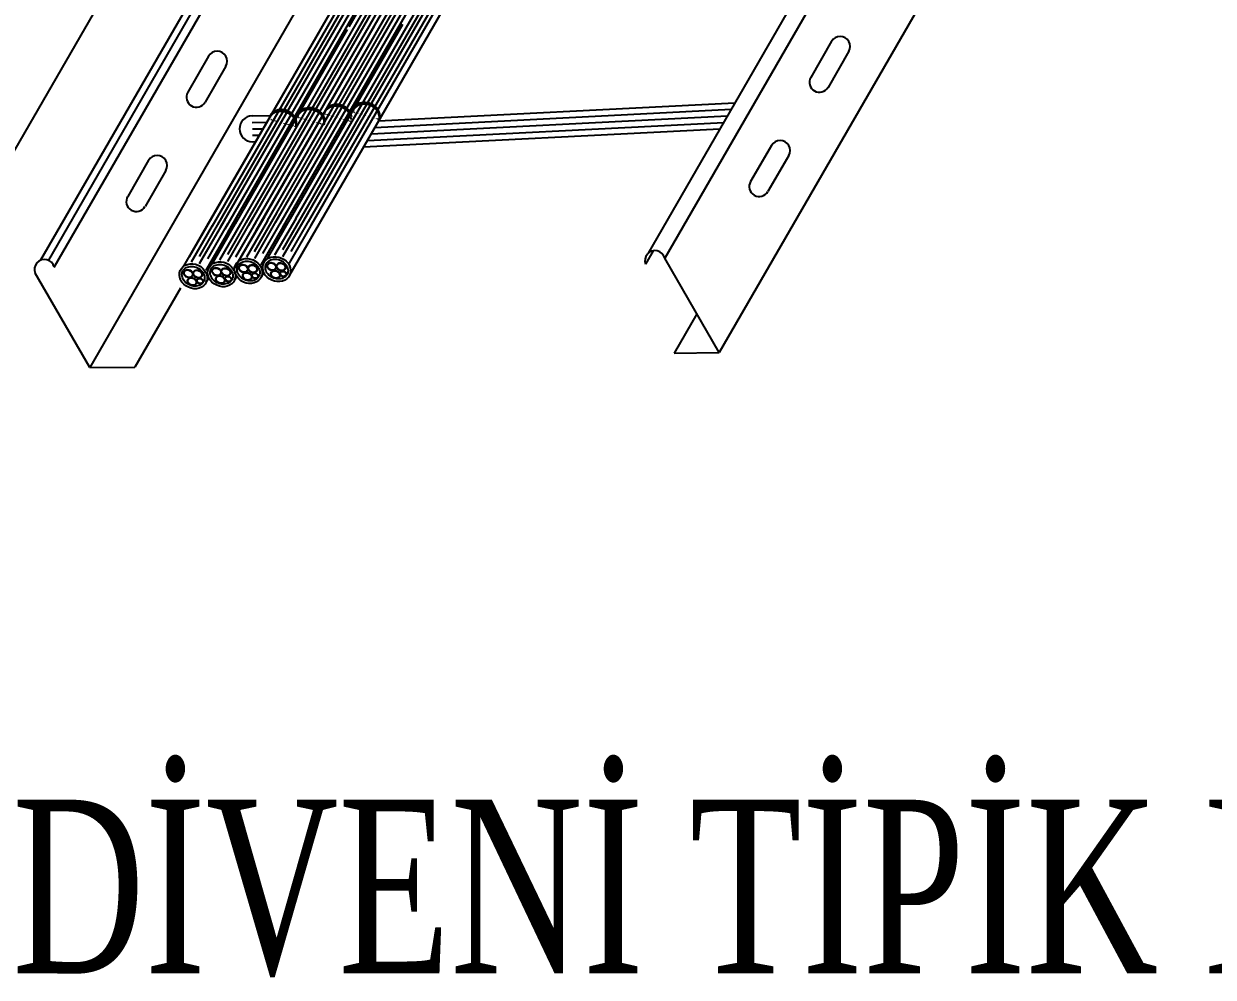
# Model space of a CAD drawing. Header units: millimetres. Extents: x -1335 to 33749, y 2338 to 5277.
# Drawn here: x 32879.3 to 32992.5, y 4174.5 to 4265.2 of the extents above; entities that cross this region are included whole.
import ezdxf

# ---------------------------------------------------------------- set-up
doc = ezdxf.new("R2010")
doc.units = ezdxf.units.MM
doc.layers.add('metraj', color=7, linetype='Continuous')
doc.layers.add('SEMBOL', color=51, linetype='Continuous', lineweight=0)
doc.styles.add('1', font='times.ttf')

msp = doc.modelspace()

# ---------------------------------------------------------------- hatches: boundary and pattern name
at = {"layer": 'metraj', "linetype": 'ByBlock'}
h = msp.add_hatch(dxfattribs=at)
h.set_pattern_fill('ANSI31', color=8, scale=0.024562, angle=30, style=0)
h.set_pattern_definition([(105, (32889.439895, 4401.19379), (-0.07532647, -0.020183667), [])])
edge = h.paths.add_edge_path()
edge.add_line((32902.88, 4256.62), (32902.72, 4256.34))
edge.add_ellipse((32903.97, 4255.87), major_axis=(-1.26, 0.46), ratio=0.85704, start_angle=359.5297, end_angle=368.5068)
edge.add_ellipse((32903.93, 4255.7), major_axis=(-1.26, 0.46), ratio=0.85704, start_angle=188.5068, end_angle=360.1505, ccw=False)
edge.add_ellipse((32903.97, 4255.87), major_axis=(-1.26, 0.46), ratio=0.85704, start_angle=180.1505, end_angle=343.5778)
h = msp.add_hatch(dxfattribs=at)
h.set_pattern_fill('ANSI31', color=8, scale=0.024562, angle=30, style=0)
h.set_pattern_definition([(105, (32892.127805, 4401.38075), (-0.07532647, -0.020183667), [])])
edge = h.paths.add_edge_path()
edge.add_line((32905.57, 4256.8), (32905.41, 4256.53))
edge.add_ellipse((32906.66, 4256.05), major_axis=(-1.26, 0.46), ratio=0.85704, start_angle=359.5297, end_angle=368.5068)
edge.add_ellipse((32906.62, 4255.89), major_axis=(-1.26, 0.46), ratio=0.85704, start_angle=188.5068, end_angle=360.1505, ccw=False)
edge.add_ellipse((32906.66, 4256.05), major_axis=(-1.26, 0.46), ratio=0.85704, start_angle=180.1505, end_angle=343.5778)
h = msp.add_hatch(dxfattribs=at)
h.set_pattern_fill('ANSI31', color=8, scale=0.024562, angle=30, style=0)
h.set_pattern_definition([(105, (32894.68338, 4401.68669), (-0.07532647, -0.020183667), [])])
edge = h.paths.add_edge_path()
edge.add_line((32908.12, 4257.11), (32907.96, 4256.83))
edge.add_ellipse((32909.22, 4256.36), major_axis=(-1.26, 0.46), ratio=0.85704, start_angle=359.5297, end_angle=368.5068)
edge.add_ellipse((32909.17, 4256.2), major_axis=(-1.26, 0.46), ratio=0.85704, start_angle=188.5068, end_angle=360.1505, ccw=False)
edge.add_ellipse((32909.22, 4256.36), major_axis=(-1.26, 0.46), ratio=0.85704, start_angle=180.1505, end_angle=343.5778)
h = msp.add_hatch(dxfattribs=at)
h.set_pattern_fill('ANSI31', color=8, scale=0.024562, angle=30, style=0)
h.set_pattern_definition([(105, (32897.37015, 4401.873), (-0.07532647, -0.020183667), [])])
edge = h.paths.add_edge_path()
edge.add_line((32910.81, 4257.29), (32910.65, 4257.02))
edge.add_ellipse((32911.9, 4256.55), major_axis=(-1.26, 0.46), ratio=0.85704, start_angle=359.5297, end_angle=368.5068)
edge.add_ellipse((32911.86, 4256.38), major_axis=(-1.26, 0.46), ratio=0.85704, start_angle=188.5068, end_angle=360.1505, ccw=False)
edge.add_ellipse((32911.9, 4256.55), major_axis=(-1.26, 0.46), ratio=0.85704, start_angle=180.1505, end_angle=343.5778)

# ---------------------------------------------------------------- linework, layer by layer
for p, q in [((33049.93, 4534.14), (32881.69, 4242.72)), ((33049.19, 4534.13), (32880.94, 4242.71)), ((32882.25, 4242.07), (33050.5, 4533.49)), ((32938.75, 4243.4), (33105.99, 4533.08)), ((33107.84, 4533.09), (32940.31, 4242.91)), ((32895.1, 4243.08), (33061.26, 4530.88)), ((32904.64, 4241.32), (33071.6, 4530.5)), ((33113.03, 4524.11), (32945.5, 4233.93)), ((33034.12, 4522.84), (32865.87, 4231.42)), ((33053.87, 4523.92), (32885.62, 4232.5)), ((32907.62, 4264.76), (32918.53, 4283.66)), ((32910.31, 4264.95), (32921.22, 4283.84)), ((32902.04, 4246.5), (32912.7, 4264.97)), ((32904.72, 4246.69), (32915.39, 4265.16)), ((32896.79, 4246.01), (32907.46, 4264.48)), ((32899.48, 4246.19), (32910.14, 4264.66)), ((32956.17, 4263.54), (32954.19, 4260.11)), ((32896.93, 4262.12), (32894.95, 4258.69)), ((32957.82, 4262.59), (32955.84, 4259.16)), ((32898.58, 4261.17), (32896.6, 4257.74)), ((32912.74, 4255.35), (32946.63, 4257.07)), ((32913.1, 4255.97), (32946.99, 4257.69)), ((32901.08, 4256.45), (32902.83, 4256.47)), ((32901.08, 4255.83), (32902.48, 4255.85)), ((32912.38, 4254.73), (32946.28, 4256.45)), ((32901.09, 4255.22), (32902.12, 4255.23)), ((32911.67, 4253.5), (32945.56, 4255.21)), ((32912.03, 4254.11), (32945.92, 4255.83)), ((32901.1, 4254.61), (32901.76, 4254.62)), ((32901.11, 4253.99), (32901.41, 4254)), ((32950.45, 4253.63), (32948.47, 4250.2)), ((32952.1, 4252.68), (32950.12, 4249.25)), ((32891.21, 4252.22), (32889.23, 4248.79)), ((32892.86, 4251.26), (32890.88, 4247.83)), ((32899.81, 4242.65), (32902.26, 4246.89)), ((32902.5, 4242.83), (32904.95, 4247.08)), ((32894.57, 4242.15), (32897.02, 4246.4)), ((32897.26, 4242.34), (32899.71, 4246.58)), ((32938.5, 4242.33), (32939.25, 4243.62)), ((32945.5, 4233.93), (32940.31, 4242.91)), ((32885.62, 4232.5), (32880.44, 4241.49)), ((32899.4, 4240.83), (32899.6, 4241.17)), ((32901.96, 4241.14), (32902.19, 4241.54)), ((32894.24, 4240.05), (32889.91, 4232.56)), ((32896.71, 4240.64), (32896.94, 4241.05)), ((32943.37, 4237.61), (32941.21, 4233.87)), ((32941.21, 4233.87), (32945.5, 4233.93)), ((32885.62, 4232.5), (32889.91, 4232.56))]:
    msp.add_line(p, q, dxfattribs=at)
at = {"layer": 'metraj', "color": 8, "linetype": 'ByBlock'}
for p, q in [((32901.45, 4245.54), (33065.46, 4529.63)), ((32904, 4245.85), (33068.02, 4529.93)), ((32906.69, 4246.04), (33070.71, 4530.12)), ((32898.76, 4245.36), (33062.78, 4529.44)), ((32899.99, 4246.19), (32921.96, 4284.24)), ((32900.51, 4246.31), (32922.41, 4284.25)), ((32900.76, 4246.06), (32922.75, 4284.15)), ((32902.54, 4246.49), (32924.51, 4284.55)), ((32903.06, 4246.62), (32924.96, 4284.55)), ((32903.31, 4246.36), (32925.31, 4284.46)), ((32903.73, 4246.21), (32925.69, 4284.24)), ((32905.23, 4246.68), (32927.2, 4284.74)), ((32905.75, 4246.8), (32927.65, 4284.74)), ((32906, 4246.55), (32928, 4284.64)), ((32906.42, 4246.39), (32928.38, 4284.42)), ((32897.3, 4246), (32919.27, 4284.06)), ((32897.82, 4246.12), (32919.72, 4284.06)), ((32898.07, 4245.87), (32920.07, 4283.97)), ((32898.49, 4245.71), (32920.45, 4283.75)), ((32901.18, 4245.9), (32923.14, 4283.93)), ((32898.74, 4243.25), (32900.85, 4246.91)), ((32901.3, 4243.56), (32903.41, 4247.22)), ((32901.31, 4242.89), (32903.73, 4247.09)), ((32903.98, 4243.75), (32906.1, 4247.4)), ((32904, 4243.08), (32906.42, 4247.27)), ((32904.77, 4243.54), (32906.69, 4246.86)), ((32895.31, 4242.56), (32897.31, 4246.02)), ((32896.05, 4243.07), (32898.16, 4246.72)), ((32896.07, 4242.4), (32898.49, 4246.59)), ((32896.69, 4241.78), (32899, 4245.78)), ((32896.84, 4242.86), (32898.76, 4246.18)), ((32898, 4242.75), (32900, 4246.2)), ((32898.76, 4242.59), (32901.18, 4246.78)), ((32899.38, 4241.96), (32901.69, 4245.97)), ((32899.53, 4243.04), (32901.45, 4246.37)), ((32900.56, 4243.05), (32902.55, 4246.51)), ((32901.94, 4242.27), (32904.25, 4246.27)), ((32902.08, 4243.35), (32904, 4246.67)), ((32903.24, 4243.24), (32905.24, 4246.7)), ((32904.62, 4242.45), (32906.94, 4246.46))]:
    msp.add_line(p, q, dxfattribs=at)
at = {"layer": 'metraj', "linetype": 'ByBlock'}
for centre, radius, start, end in [((32957, 4263.06), 0.953, 330, 150), ((32897.75, 4261.65), 0.953, 330, 150), ((32955.02, 4259.64), 0.953, 150, 330), ((32895.77, 4258.22), 0.953, 150, 330), ((32901.09, 4255.22), 1.23, 90.7768, 270.7768), ((32951.28, 4253.16), 0.953, 330, 150), ((32892.03, 4251.74), 0.953, 330, 150), ((32949.3, 4249.73), 0.953, 150, 330), ((32890.05, 4248.31), 0.953, 150, 330), ((32939.38, 4242.68), 0.953, 14.1957, 201.6699), ((32881.32, 4241.84), 0.953, 14.1957, 201.6699)]:
    msp.add_arc(centre, radius, start, end, dxfattribs=at)
at = {"layer": 'metraj', "color": 8, "linetype": 'ByBlock'}
for centre, start_param, end_param in [((32903.97, 4255.87), 3.144219, 6.431657), ((32903.93, 4255.7), 3.290065, 6.285812), ((32906.66, 4256.05), 3.144219, 6.431657), ((32906.62, 4255.89), 3.290065, 6.285812), ((32909.22, 4256.36), 3.780894, 6.431657), ((32909.17, 4256.2), 3.825427, 6.285812), ((32911.9, 4256.55), 3.144219, 6.431657), ((32911.86, 4256.38), 3.290065, 6.285812)]:
    msp.add_ellipse(centre, major_axis=(-1.26, 0.46), ratio=0.85704, start_param=start_param, end_param=end_param, dxfattribs=at)
at = {"layer": 'metraj', "linetype": 'ByBlock'}
for centre in [(32895.47, 4241.19), (32898.16, 4241.38), (32900.71, 4241.69), (32903.4, 4241.87)]:
    msp.add_ellipse(centre, major_axis=(-1.24, 0.55), ratio=0.847483, dxfattribs=at)
for points in [[(32897.14, 4241.83), (32897.1, 4241.73), (32897.08, 4241.62), (32897.08, 4241.35), (32897.13, 4241.19), (32897.32, 4240.89), (32897.45, 4240.75), (32897.77, 4240.55), (32897.96, 4240.48), (32898.33, 4240.43), (32898.51, 4240.44), (32898.83, 4240.55), (32898.97, 4240.64), (32899.16, 4240.86), (32899.22, 4241), (32899.25, 4241.29), (32899.22, 4241.45), (32899.08, 4241.77), (32898.96, 4241.92), (32898.66, 4242.16), (32898.47, 4242.24), (32898.1, 4242.33), (32897.9, 4242.33), (32897.56, 4242.25), (32897.41, 4242.17), (32897.23, 4241.99), (32897.18, 4241.92), (32897.14, 4241.83)], [(32899.7, 4242.14), (32899.65, 4242.03), (32899.63, 4241.92), (32899.64, 4241.65), (32899.69, 4241.49), (32899.87, 4241.2), (32900.01, 4241.06), (32900.33, 4240.85), (32900.51, 4240.79), (32900.88, 4240.73), (32901.07, 4240.75), (32901.39, 4240.85), (32901.52, 4240.94), (32901.71, 4241.17), (32901.77, 4241.3), (32901.81, 4241.6), (32901.78, 4241.76), (32901.64, 4242.07), (32901.52, 4242.22), (32901.21, 4242.46), (32901.03, 4242.55), (32900.65, 4242.64), (32900.46, 4242.64), (32900.12, 4242.56), (32899.97, 4242.47), (32899.79, 4242.3), (32899.74, 4242.22), (32899.7, 4242.14)], [(32899.83, 4242.11), (32899.82, 4242.07), (32899.81, 4242.02), (32899.81, 4241.92), (32899.83, 4241.85), (32899.9, 4241.73), (32899.96, 4241.68), (32900.09, 4241.6), (32900.16, 4241.57), (32900.31, 4241.55), (32900.38, 4241.55), (32900.51, 4241.6), (32900.56, 4241.63), (32900.64, 4241.72), (32900.66, 4241.78), (32900.68, 4241.89), (32900.67, 4241.96), (32900.61, 4242.08), (32900.56, 4242.14), (32900.44, 4242.24), (32900.37, 4242.27), (32900.22, 4242.31), (32900.14, 4242.31), (32900, 4242.28), (32899.94, 4242.24), (32899.87, 4242.17), (32899.85, 4242.14), (32899.83, 4242.11)], [(32900.72, 4242.08), (32900.7, 4242.04), (32900.7, 4242), (32900.7, 4241.89), (32900.72, 4241.82), (32900.79, 4241.71), (32900.85, 4241.65), (32900.97, 4241.57), (32901.05, 4241.54), (32901.2, 4241.52), (32901.27, 4241.53), (32901.4, 4241.57), (32901.45, 4241.6), (32901.53, 4241.69), (32901.55, 4241.75), (32901.57, 4241.87), (32901.56, 4241.93), (32901.5, 4242.06), (32901.45, 4242.12), (32901.33, 4242.21), (32901.26, 4242.25), (32901.1, 4242.28), (32901.03, 4242.28), (32900.89, 4242.25), (32900.83, 4242.22), (32900.76, 4242.15), (32900.74, 4242.12), (32900.72, 4242.08)], [(32902.38, 4242.32), (32902.34, 4242.22), (32902.32, 4242.11), (32902.33, 4241.84), (32902.38, 4241.68), (32902.56, 4241.38), (32902.69, 4241.25), (32903.01, 4241.04), (32903.2, 4240.97), (32903.57, 4240.92), (32903.76, 4240.93), (32904.07, 4241.04), (32904.21, 4241.13), (32904.4, 4241.35), (32904.46, 4241.49), (32904.49, 4241.78), (32904.47, 4241.95), (32904.32, 4242.26), (32904.2, 4242.41), (32903.9, 4242.65), (32903.72, 4242.74), (32903.34, 4242.82), (32903.15, 4242.82), (32902.8, 4242.74), (32902.66, 4242.66), (32902.48, 4242.49), (32902.42, 4242.41), (32902.38, 4242.32)], [(32902.52, 4242.3), (32902.5, 4242.25), (32902.49, 4242.21), (32902.5, 4242.1), (32902.52, 4242.04), (32902.59, 4241.92), (32902.64, 4241.87), (32902.77, 4241.78), (32902.85, 4241.75), (32903, 4241.73), (32903.07, 4241.74), (32903.2, 4241.78), (32903.25, 4241.82), (32903.33, 4241.91), (32903.35, 4241.96), (32903.36, 4242.08), (32903.35, 4242.14), (32903.3, 4242.27), (32903.25, 4242.33), (32903.13, 4242.43), (32903.05, 4242.46), (32902.9, 4242.5), (32902.83, 4242.5), (32902.69, 4242.46), (32902.63, 4242.43), (32902.56, 4242.36), (32902.54, 4242.33), (32902.52, 4242.3)], [(32903.41, 4242.27), (32903.39, 4242.23), (32903.38, 4242.18), (32903.39, 4242.07), (32903.41, 4242.01), (32903.48, 4241.89), (32903.53, 4241.84), (32903.66, 4241.76), (32903.74, 4241.73), (32903.88, 4241.71), (32903.96, 4241.71), (32904.09, 4241.75), (32904.14, 4241.79), (32904.22, 4241.88), (32904.24, 4241.93), (32904.25, 4242.05), (32904.24, 4242.12), (32904.18, 4242.24), (32904.14, 4242.3), (32904.02, 4242.4), (32903.94, 4242.43), (32903.79, 4242.47), (32903.71, 4242.47), (32903.58, 4242.44), (32903.52, 4242.4), (32903.45, 4242.33), (32903.42, 4242.3), (32903.41, 4242.27)], [(32894.45, 4241.64), (32894.41, 4241.54), (32894.39, 4241.43), (32894.4, 4241.16), (32894.44, 4241), (32894.63, 4240.7), (32894.76, 4240.57), (32895.08, 4240.36), (32895.27, 4240.29), (32895.64, 4240.24), (32895.83, 4240.26), (32896.14, 4240.36), (32896.28, 4240.45), (32896.47, 4240.67), (32896.53, 4240.81), (32896.56, 4241.1), (32896.54, 4241.27), (32896.39, 4241.58), (32896.27, 4241.73), (32895.97, 4241.97), (32895.79, 4242.06), (32895.41, 4242.14), (32895.21, 4242.14), (32894.87, 4242.06), (32894.72, 4241.98), (32894.55, 4241.81), (32894.49, 4241.73), (32894.45, 4241.64)], [(32894.59, 4241.62), (32894.57, 4241.58), (32894.56, 4241.53), (32894.57, 4241.42), (32894.59, 4241.36), (32894.66, 4241.24), (32894.71, 4241.19), (32894.84, 4241.1), (32894.92, 4241.08), (32895.07, 4241.05), (32895.14, 4241.06), (32895.27, 4241.1), (32895.32, 4241.14), (32895.4, 4241.23), (32895.42, 4241.28), (32895.43, 4241.4), (32895.42, 4241.47), (32895.37, 4241.59), (32895.32, 4241.65), (32895.2, 4241.75), (32895.12, 4241.78), (32894.97, 4241.82), (32894.9, 4241.82), (32894.76, 4241.78), (32894.7, 4241.75), (32894.63, 4241.68), (32894.61, 4241.65), (32894.59, 4241.62)], [(32895.48, 4241.59), (32895.46, 4241.55), (32895.45, 4241.5), (32895.46, 4241.4), (32895.48, 4241.33), (32895.55, 4241.21), (32895.6, 4241.16), (32895.73, 4241.08), (32895.8, 4241.05), (32895.95, 4241.03), (32896.03, 4241.03), (32896.16, 4241.08), (32896.21, 4241.11), (32896.28, 4241.2), (32896.31, 4241.25), (32896.32, 4241.37), (32896.31, 4241.44), (32896.25, 4241.56), (32896.21, 4241.62), (32896.09, 4241.72), (32896.01, 4241.75), (32895.86, 4241.79), (32895.78, 4241.79), (32895.65, 4241.76), (32895.59, 4241.72), (32895.52, 4241.65), (32895.49, 4241.62), (32895.48, 4241.59)], [(32897.28, 4241.8), (32897.26, 4241.76), (32897.25, 4241.72), (32897.26, 4241.61), (32897.28, 4241.55), (32897.35, 4241.43), (32897.4, 4241.37), (32897.53, 4241.29), (32897.6, 4241.26), (32897.75, 4241.24), (32897.83, 4241.25), (32897.95, 4241.29), (32898.01, 4241.33), (32898.08, 4241.42), (32898.11, 4241.47), (32898.12, 4241.59), (32898.11, 4241.65), (32898.05, 4241.78), (32898.01, 4241.84), (32897.89, 4241.93), (32897.81, 4241.97), (32897.66, 4242), (32897.58, 4242), (32897.45, 4241.97), (32897.39, 4241.94), (32897.32, 4241.87), (32897.29, 4241.84), (32897.28, 4241.8)], [(32897.64, 4241.05), (32897.62, 4241.01), (32897.61, 4240.97), (32897.61, 4240.86), (32897.63, 4240.79), (32897.71, 4240.68), (32897.76, 4240.62), (32897.89, 4240.54), (32897.96, 4240.51), (32898.11, 4240.49), (32898.18, 4240.5), (32898.31, 4240.54), (32898.37, 4240.57), (32898.44, 4240.66), (32898.47, 4240.72), (32898.48, 4240.84), (32898.47, 4240.9), (32898.41, 4241.03), (32898.36, 4241.09), (32898.24, 4241.18), (32898.17, 4241.22), (32898.02, 4241.25), (32897.94, 4241.25), (32897.8, 4241.22), (32897.74, 4241.19), (32897.67, 4241.12), (32897.65, 4241.09), (32897.64, 4241.05)], [(32898.17, 4241.78), (32898.15, 4241.73), (32898.14, 4241.69), (32898.14, 4241.58), (32898.16, 4241.52), (32898.24, 4241.4), (32898.29, 4241.35), (32898.42, 4241.26), (32898.49, 4241.23), (32898.64, 4241.21), (32898.72, 4241.22), (32898.84, 4241.26), (32898.9, 4241.3), (32898.97, 4241.39), (32899, 4241.44), (32899.01, 4241.56), (32899, 4241.62), (32898.94, 4241.75), (32898.89, 4241.81), (32898.77, 4241.91), (32898.7, 4241.94), (32898.55, 4241.98), (32898.47, 4241.98), (32898.33, 4241.94), (32898.28, 4241.91), (32898.2, 4241.84), (32898.18, 4241.81), (32898.17, 4241.78)], [(32898.5, 4241.06), (32898.49, 4241.03), (32898.48, 4241), (32898.48, 4240.92), (32898.5, 4240.88), (32898.55, 4240.79), (32898.59, 4240.76), (32898.68, 4240.7), (32898.73, 4240.68), (32898.83, 4240.66), (32898.88, 4240.67), (32898.97, 4240.7), (32899.01, 4240.72), (32899.06, 4240.79), (32899.08, 4240.82), (32899.09, 4240.91), (32899.08, 4240.95), (32899.04, 4241.04), (32899.01, 4241.08), (32898.93, 4241.15), (32898.87, 4241.17), (32898.77, 4241.2), (32898.71, 4241.2), (32898.62, 4241.17), (32898.58, 4241.15), (32898.53, 4241.1), (32898.51, 4241.08), (32898.5, 4241.06)], [(32900.19, 4241.36), (32900.17, 4241.32), (32900.17, 4241.27), (32900.17, 4241.17), (32900.19, 4241.1), (32900.26, 4240.98), (32900.31, 4240.93), (32900.44, 4240.85), (32900.52, 4240.82), (32900.67, 4240.8), (32900.74, 4240.8), (32900.87, 4240.84), (32900.92, 4240.88), (32901, 4240.97), (32901.02, 4241.02), (32901.04, 4241.14), (32901.02, 4241.21), (32900.97, 4241.33), (32900.92, 4241.39), (32900.8, 4241.49), (32900.72, 4241.52), (32900.57, 4241.56), (32900.5, 4241.56), (32900.36, 4241.53), (32900.3, 4241.49), (32900.23, 4241.42), (32900.21, 4241.39), (32900.19, 4241.36)], [(32901.06, 4241.36), (32901.04, 4241.33), (32901.04, 4241.3), (32901.04, 4241.23), (32901.05, 4241.18), (32901.11, 4241.1), (32901.14, 4241.06), (32901.23, 4241), (32901.28, 4240.98), (32901.39, 4240.97), (32901.44, 4240.97), (32901.53, 4241), (32901.57, 4241.03), (32901.62, 4241.09), (32901.64, 4241.13), (32901.65, 4241.21), (32901.64, 4241.26), (32901.6, 4241.35), (32901.57, 4241.39), (32901.48, 4241.45), (32901.43, 4241.48), (32901.32, 4241.5), (32901.27, 4241.5), (32901.17, 4241.48), (32901.13, 4241.46), (32901.08, 4241.41), (32901.07, 4241.39), (32901.06, 4241.36)], [(32902.88, 4241.54), (32902.86, 4241.5), (32902.85, 4241.46), (32902.86, 4241.35), (32902.87, 4241.29), (32902.95, 4241.17), (32903, 4241.11), (32903.13, 4241.03), (32903.2, 4241), (32903.35, 4240.98), (32903.43, 4240.99), (32903.55, 4241.03), (32903.61, 4241.07), (32903.68, 4241.16), (32903.71, 4241.21), (32903.72, 4241.33), (32903.71, 4241.39), (32903.65, 4241.52), (32903.61, 4241.58), (32903.49, 4241.67), (32903.41, 4241.71), (32903.26, 4241.74), (32903.18, 4241.74), (32903.05, 4241.71), (32902.99, 4241.68), (32902.92, 4241.61), (32902.89, 4241.58), (32902.88, 4241.54)], [(32903.74, 4241.55), (32903.73, 4241.52), (32903.72, 4241.49), (32903.73, 4241.41), (32903.74, 4241.37), (32903.79, 4241.29), (32903.83, 4241.25), (32903.92, 4241.19), (32903.97, 4241.17), (32904.08, 4241.16), (32904.13, 4241.16), (32904.22, 4241.19), (32904.25, 4241.22), (32904.31, 4241.28), (32904.32, 4241.32), (32904.33, 4241.4), (32904.33, 4241.44), (32904.29, 4241.53), (32904.25, 4241.57), (32904.17, 4241.64), (32904.12, 4241.66), (32904.01, 4241.69), (32903.96, 4241.69), (32903.86, 4241.67), (32903.82, 4241.64), (32903.77, 4241.59), (32903.75, 4241.57), (32903.74, 4241.55)], [(32894.95, 4240.86), (32894.93, 4240.82), (32894.92, 4240.78), (32894.93, 4240.67), (32894.94, 4240.61), (32895.02, 4240.49), (32895.07, 4240.43), (32895.2, 4240.35), (32895.27, 4240.32), (32895.42, 4240.3), (32895.5, 4240.31), (32895.62, 4240.35), (32895.68, 4240.39), (32895.75, 4240.48), (32895.78, 4240.53), (32895.79, 4240.65), (32895.78, 4240.71), (32895.72, 4240.84), (32895.68, 4240.9), (32895.55, 4240.99), (32895.48, 4241.03), (32895.33, 4241.07), (32895.25, 4241.07), (32895.12, 4241.03), (32895.06, 4241), (32894.99, 4240.93), (32894.96, 4240.9), (32894.95, 4240.86)], [(32895.81, 4240.87), (32895.8, 4240.84), (32895.79, 4240.81), (32895.8, 4240.74), (32895.81, 4240.69), (32895.86, 4240.61), (32895.9, 4240.57), (32895.99, 4240.51), (32896.04, 4240.49), (32896.15, 4240.48), (32896.2, 4240.48), (32896.29, 4240.51), (32896.32, 4240.54), (32896.38, 4240.6), (32896.39, 4240.64), (32896.4, 4240.72), (32896.4, 4240.76), (32896.36, 4240.85), (32896.32, 4240.89), (32896.24, 4240.96), (32896.19, 4240.99), (32896.08, 4241.01), (32896.03, 4241.01), (32895.93, 4240.99), (32895.89, 4240.96), (32895.84, 4240.92), (32895.82, 4240.89), (32895.81, 4240.87)]]:
    msp.add_open_spline(points, degree=3, knots=[0, 0, 0, 0, 0.386312, 0.386312, 0.887779, 0.887779, 1.389246, 1.389246, 1.890713, 1.890713, 2.392181, 2.392181, 2.893648, 2.893648, 3.395115, 3.395115, 3.907615, 3.907615, 4.420114, 4.420114, 4.932614, 4.932614, 5.445113, 5.445113, 5.957613, 5.957613, 6.283185, 6.283185, 6.283185, 6.283185], dxfattribs=at)
at = {"layer": 'metraj', "color": 8, "linetype": 'ByBlock'}
for points, knots in [([(32899.86, 4242.1), (32899.84, 4242.05), (32899.83, 4242), (32899.85, 4241.87), (32899.89, 4241.79), (32900.01, 4241.66), (32900.1, 4241.62), (32900.27, 4241.57), (32900.36, 4241.57), (32900.52, 4241.62), (32900.57, 4241.67), (32900.64, 4241.78), (32900.66, 4241.85), (32900.63, 4242), (32900.59, 4242.07), (32900.47, 4242.2), (32900.38, 4242.24), (32900.2, 4242.29), (32900.11, 4242.28), (32899.96, 4242.23), (32899.91, 4242.19), (32899.87, 4242.12), (32899.86, 4242.11), (32899.86, 4242.1)], [0, 0, 0, 0, 0.503195, 0.503195, 1.13382, 1.13382, 1.764445, 1.764445, 2.39507, 2.39507, 3.025694, 3.025694, 3.656319, 3.656319, 4.286944, 4.286944, 4.917569, 4.917569, 5.548194, 5.548194, 6.178819, 6.178819, 6.283185, 6.283185, 6.283185, 6.283185]), ([(32902.54, 4242.29), (32902.52, 4242.24), (32902.52, 4242.18), (32902.54, 4242.05), (32902.58, 4241.98), (32902.7, 4241.85), (32902.78, 4241.8), (32902.96, 4241.76), (32903.05, 4241.76), (32903.2, 4241.81), (32903.26, 4241.86), (32903.33, 4241.97), (32903.34, 4242.04), (32903.32, 4242.18), (32903.28, 4242.26), (32903.15, 4242.38), (32903.07, 4242.43), (32902.89, 4242.47), (32902.8, 4242.47), (32902.65, 4242.42), (32902.59, 4242.37), (32902.55, 4242.3), (32902.55, 4242.3), (32902.54, 4242.29)], [0, 0, 0, 0, 0.503195, 0.503195, 1.13382, 1.13382, 1.764445, 1.764445, 2.39507, 2.39507, 3.025694, 3.025694, 3.656319, 3.656319, 4.286944, 4.286944, 4.917569, 4.917569, 5.548194, 5.548194, 6.178819, 6.178819, 6.283185, 6.283185, 6.283185, 6.283185]), ([(32903.43, 4242.26), (32903.41, 4242.21), (32903.4, 4242.15), (32903.42, 4242.02), (32903.46, 4241.95), (32903.59, 4241.82), (32903.67, 4241.77), (32903.85, 4241.73), (32903.94, 4241.73), (32904.09, 4241.78), (32904.15, 4241.83), (32904.22, 4241.94), (32904.23, 4242.01), (32904.21, 4242.15), (32904.17, 4242.23), (32904.04, 4242.36), (32903.96, 4242.4), (32903.78, 4242.45), (32903.69, 4242.44), (32903.54, 4242.39), (32903.48, 4242.34), (32903.44, 4242.28), (32903.44, 4242.27), (32903.43, 4242.26)], [0, 0, 0, 0, 0.503195, 0.503195, 1.13382, 1.13382, 1.764445, 1.764445, 2.39507, 2.39507, 3.025694, 3.025694, 3.656319, 3.656319, 4.286944, 4.286944, 4.917569, 4.917569, 5.548194, 5.548194, 6.178819, 6.178819, 6.283185, 6.283185, 6.283185, 6.283185]), ([(32894.61, 4241.61), (32894.59, 4241.56), (32894.59, 4241.5), (32894.61, 4241.37), (32894.64, 4241.3), (32894.77, 4241.17), (32894.85, 4241.12), (32895.03, 4241.08), (32895.12, 4241.08), (32895.27, 4241.13), (32895.33, 4241.18), (32895.4, 4241.29), (32895.41, 4241.36), (32895.39, 4241.5), (32895.35, 4241.58), (32895.22, 4241.7), (32895.14, 4241.75), (32894.96, 4241.8), (32894.87, 4241.79), (32894.72, 4241.74), (32894.66, 4241.69), (32894.62, 4241.63), (32894.62, 4241.62), (32894.61, 4241.61)], [0, 0, 0, 0, 0.503195, 0.503195, 1.13382, 1.13382, 1.764445, 1.764445, 2.39507, 2.39507, 3.025694, 3.025694, 3.656319, 3.656319, 4.286944, 4.286944, 4.917569, 4.917569, 5.548194, 5.548194, 6.178819, 6.178819, 6.283185, 6.283185, 6.283185, 6.283185]), ([(32895.5, 4241.58), (32895.48, 4241.53), (32895.47, 4241.48), (32895.49, 4241.35), (32895.53, 4241.27), (32895.66, 4241.14), (32895.74, 4241.1), (32895.92, 4241.05), (32896.01, 4241.05), (32896.16, 4241.1), (32896.22, 4241.15), (32896.29, 4241.26), (32896.3, 4241.33), (32896.28, 4241.48), (32896.24, 4241.55), (32896.11, 4241.68), (32896.03, 4241.72), (32895.85, 4241.77), (32895.76, 4241.76), (32895.61, 4241.71), (32895.55, 4241.66), (32895.51, 4241.6), (32895.51, 4241.59), (32895.5, 4241.58)], [0, 0, 0, 0, 0.503195, 0.503195, 1.13382, 1.13382, 1.764445, 1.764445, 2.39507, 2.39507, 3.025694, 3.025694, 3.656319, 3.656319, 4.286944, 4.286944, 4.917569, 4.917569, 5.548194, 5.548194, 6.178819, 6.178819, 6.283185, 6.283185, 6.283185, 6.283185]), ([(32897.3, 4241.79), (32897.28, 4241.74), (32897.27, 4241.69), (32897.29, 4241.56), (32897.33, 4241.48), (32897.46, 4241.36), (32897.54, 4241.31), (32897.72, 4241.26), (32897.81, 4241.27), (32897.96, 4241.32), (32898.02, 4241.36), (32898.09, 4241.48), (32898.1, 4241.55), (32898.08, 4241.69), (32898.04, 4241.77), (32897.91, 4241.89), (32897.83, 4241.94), (32897.65, 4241.98), (32897.56, 4241.98), (32897.41, 4241.93), (32897.35, 4241.88), (32897.31, 4241.81), (32897.31, 4241.8), (32897.3, 4241.79)], [0, 0, 0, 0, 0.503195, 0.503195, 1.13382, 1.13382, 1.764445, 1.764445, 2.39507, 2.39507, 3.025694, 3.025694, 3.656319, 3.656319, 4.286944, 4.286944, 4.917569, 4.917569, 5.548194, 5.548194, 6.178819, 6.178819, 6.283185, 6.283185, 6.283185, 6.283185]), ([(32897.66, 4241.04), (32897.64, 4240.99), (32897.63, 4240.94), (32897.65, 4240.81), (32897.69, 4240.73), (32897.81, 4240.61), (32897.9, 4240.56), (32898.07, 4240.51), (32898.17, 4240.52), (32898.32, 4240.57), (32898.37, 4240.61), (32898.44, 4240.73), (32898.46, 4240.79), (32898.43, 4240.94), (32898.39, 4241.01), (32898.27, 4241.14), (32898.18, 4241.19), (32898.01, 4241.23), (32897.91, 4241.23), (32897.77, 4241.17), (32897.71, 4241.13), (32897.67, 4241.06), (32897.66, 4241.05), (32897.66, 4241.04)], [0, 0, 0, 0, 0.503195, 0.503195, 1.13382, 1.13382, 1.764445, 1.764445, 2.39507, 2.39507, 3.025694, 3.025694, 3.656319, 3.656319, 4.286944, 4.286944, 4.917569, 4.917569, 5.548194, 5.548194, 6.178819, 6.178819, 6.283185, 6.283185, 6.283185, 6.283185]), ([(32898.19, 4241.77), (32898.17, 4241.72), (32898.16, 4241.66), (32898.18, 4241.53), (32898.22, 4241.46), (32898.34, 4241.33), (32898.43, 4241.28), (32898.61, 4241.24), (32898.7, 4241.24), (32898.85, 4241.29), (32898.91, 4241.34), (32898.98, 4241.45), (32898.99, 4241.52), (32898.96, 4241.66), (32898.92, 4241.74), (32898.8, 4241.86), (32898.71, 4241.91), (32898.54, 4241.95), (32898.45, 4241.95), (32898.3, 4241.9), (32898.24, 4241.85), (32898.2, 4241.78), (32898.19, 4241.78), (32898.19, 4241.77)], [0, 0, 0, 0, 0.503195, 0.503195, 1.13382, 1.13382, 1.764445, 1.764445, 2.39507, 2.39507, 3.025694, 3.025694, 3.656319, 3.656319, 4.286944, 4.286944, 4.917569, 4.917569, 5.548194, 5.548194, 6.178819, 6.178819, 6.283185, 6.283185, 6.283185, 6.283185]), ([(32898.52, 4241.05), (32898.51, 4241.01), (32898.5, 4240.97), (32898.53, 4240.87), (32898.56, 4240.81), (32898.67, 4240.73), (32898.73, 4240.7), (32898.87, 4240.69), (32898.93, 4240.7), (32899.02, 4240.76), (32899.05, 4240.8), (32899.07, 4240.9), (32899.06, 4240.96), (32899, 4241.06), (32898.95, 4241.11), (32898.82, 4241.17), (32898.75, 4241.18), (32898.63, 4241.15), (32898.58, 4241.12), (32898.54, 4241.07), (32898.53, 4241.06), (32898.52, 4241.05)], [0, 0, 0, 0, 0.570386, 0.570386, 1.257907, 1.257907, 1.945428, 1.945428, 2.632949, 2.632949, 3.32047, 3.32047, 4.007991, 4.007991, 4.695512, 4.695512, 5.383033, 5.383033, 6.070554, 6.070554, 6.283185, 6.283185, 6.283185, 6.283185]), ([(32900.21, 4241.35), (32900.19, 4241.3), (32900.19, 4241.24), (32900.21, 4241.11), (32900.25, 4241.04), (32900.37, 4240.91), (32900.45, 4240.86), (32900.63, 4240.82), (32900.72, 4240.82), (32900.87, 4240.87), (32900.93, 4240.92), (32901, 4241.03), (32901.01, 4241.1), (32900.99, 4241.25), (32900.95, 4241.32), (32900.82, 4241.45), (32900.74, 4241.49), (32900.56, 4241.54), (32900.47, 4241.53), (32900.32, 4241.48), (32900.26, 4241.43), (32900.22, 4241.37), (32900.22, 4241.36), (32900.21, 4241.35)], [0, 0, 0, 0, 0.503195, 0.503195, 1.13382, 1.13382, 1.764445, 1.764445, 2.39507, 2.39507, 3.025694, 3.025694, 3.656319, 3.656319, 4.286944, 4.286944, 4.917569, 4.917569, 5.548194, 5.548194, 6.178819, 6.178819, 6.283185, 6.283185, 6.283185, 6.283185]), ([(32900.75, 4242.07), (32900.72, 4242.02), (32900.72, 4241.97), (32900.74, 4241.84), (32900.78, 4241.76), (32900.9, 4241.64), (32900.98, 4241.59), (32901.16, 4241.54), (32901.25, 4241.55), (32901.4, 4241.6), (32901.46, 4241.64), (32901.53, 4241.76), (32901.54, 4241.82), (32901.52, 4241.97), (32901.48, 4242.04), (32901.35, 4242.17), (32901.27, 4242.22), (32901.09, 4242.26), (32901, 4242.26), (32900.85, 4242.2), (32900.79, 4242.16), (32900.75, 4242.09), (32900.75, 4242.08), (32900.75, 4242.07)], [0, 0, 0, 0, 0.503195, 0.503195, 1.13382, 1.13382, 1.764445, 1.764445, 2.39507, 2.39507, 3.025694, 3.025694, 3.656319, 3.656319, 4.286944, 4.286944, 4.917569, 4.917569, 5.548194, 5.548194, 6.178819, 6.178819, 6.283185, 6.283185, 6.283185, 6.283185]), ([(32901.08, 4241.35), (32901.06, 4241.32), (32901.06, 4241.27), (32901.08, 4241.17), (32901.12, 4241.12), (32901.22, 4241.03), (32901.29, 4241.01), (32901.42, 4240.99), (32901.49, 4241.01), (32901.58, 4241.07), (32901.6, 4241.11), (32901.62, 4241.21), (32901.62, 4241.26), (32901.55, 4241.37), (32901.5, 4241.42), (32901.38, 4241.47), (32901.3, 4241.48), (32901.18, 4241.46), (32901.13, 4241.43), (32901.09, 4241.38), (32901.09, 4241.37), (32901.08, 4241.35)], [0, 0, 0, 0, 0.570386, 0.570386, 1.257907, 1.257907, 1.945428, 1.945428, 2.632949, 2.632949, 3.32047, 3.32047, 4.007991, 4.007991, 4.695512, 4.695512, 5.383033, 5.383033, 6.070554, 6.070554, 6.283185, 6.283185, 6.283185, 6.283185]), ([(32902.9, 4241.53), (32902.88, 4241.49), (32902.87, 4241.43), (32902.89, 4241.3), (32902.93, 4241.22), (32903.06, 4241.1), (32903.14, 4241.05), (32903.32, 4241.01), (32903.41, 4241.01), (32903.56, 4241.06), (32903.62, 4241.11), (32903.69, 4241.22), (32903.7, 4241.29), (32903.68, 4241.43), (32903.64, 4241.51), (32903.51, 4241.63), (32903.43, 4241.68), (32903.25, 4241.72), (32903.16, 4241.72), (32903.01, 4241.67), (32902.95, 4241.62), (32902.91, 4241.55), (32902.91, 4241.54), (32902.9, 4241.53)], [0, 0, 0, 0, 0.503195, 0.503195, 1.13382, 1.13382, 1.764445, 1.764445, 2.39507, 2.39507, 3.025694, 3.025694, 3.656319, 3.656319, 4.286944, 4.286944, 4.917569, 4.917569, 5.548194, 5.548194, 6.178819, 6.178819, 6.283185, 6.283185, 6.283185, 6.283185]), ([(32903.77, 4241.54), (32903.75, 4241.5), (32903.75, 4241.46), (32903.77, 4241.36), (32903.8, 4241.31), (32903.91, 4241.22), (32903.98, 4241.19), (32904.11, 4241.18), (32904.17, 4241.19), (32904.26, 4241.25), (32904.29, 4241.3), (32904.31, 4241.39), (32904.3, 4241.45), (32904.24, 4241.55), (32904.19, 4241.6), (32904.06, 4241.66), (32903.99, 4241.67), (32903.87, 4241.65), (32903.82, 4241.62), (32903.78, 4241.57), (32903.77, 4241.55), (32903.77, 4241.54)], [0, 0, 0, 0, 0.570386, 0.570386, 1.257907, 1.257907, 1.945428, 1.945428, 2.632949, 2.632949, 3.32047, 3.32047, 4.007991, 4.007991, 4.695512, 4.695512, 5.383033, 5.383033, 6.070554, 6.070554, 6.283185, 6.283185, 6.283185, 6.283185]), ([(32894.97, 4240.85), (32894.95, 4240.81), (32894.94, 4240.75), (32894.96, 4240.62), (32895, 4240.55), (32895.13, 4240.42), (32895.21, 4240.37), (32895.39, 4240.33), (32895.48, 4240.33), (32895.63, 4240.38), (32895.69, 4240.43), (32895.76, 4240.54), (32895.77, 4240.61), (32895.74, 4240.75), (32895.71, 4240.83), (32895.58, 4240.95), (32895.5, 4241), (32895.32, 4241.04), (32895.23, 4241.04), (32895.08, 4240.99), (32895.02, 4240.94), (32894.98, 4240.87), (32894.98, 4240.86), (32894.97, 4240.85)], [0, 0, 0, 0, 0.503195, 0.503195, 1.13382, 1.13382, 1.764445, 1.764445, 2.39507, 2.39507, 3.025694, 3.025694, 3.656319, 3.656319, 4.286944, 4.286944, 4.917569, 4.917569, 5.548194, 5.548194, 6.178819, 6.178819, 6.283185, 6.283185, 6.283185, 6.283185]), ([(32895.84, 4240.86), (32895.82, 4240.82), (32895.82, 4240.78), (32895.84, 4240.68), (32895.87, 4240.63), (32895.98, 4240.54), (32896.05, 4240.51), (32896.18, 4240.5), (32896.24, 4240.52), (32896.33, 4240.57), (32896.36, 4240.62), (32896.38, 4240.71), (32896.37, 4240.77), (32896.31, 4240.87), (32896.26, 4240.92), (32896.13, 4240.98), (32896.06, 4240.99), (32895.94, 4240.97), (32895.89, 4240.94), (32895.85, 4240.89), (32895.84, 4240.87), (32895.84, 4240.86)], [0, 0, 0, 0, 0.570386, 0.570386, 1.257907, 1.257907, 1.945428, 1.945428, 2.632949, 2.632949, 3.32047, 3.32047, 4.007991, 4.007991, 4.695512, 4.695512, 5.383033, 5.383033, 6.070554, 6.070554, 6.283185, 6.283185, 6.283185, 6.283185])]:
    msp.add_open_spline(points, degree=3, knots=knots, dxfattribs=at)

# ---------------------------------------------------------------- texts
at = {"layer": 'SEMBOL', "style": '1', "width": 0.7}
msp.add_text('KABLO MERDİVENİ TİPİK DETAYI', height=16.4997, dxfattribs=at).set_placement((32776, 4174.9))

doc.saveas('drawing.dxf')
